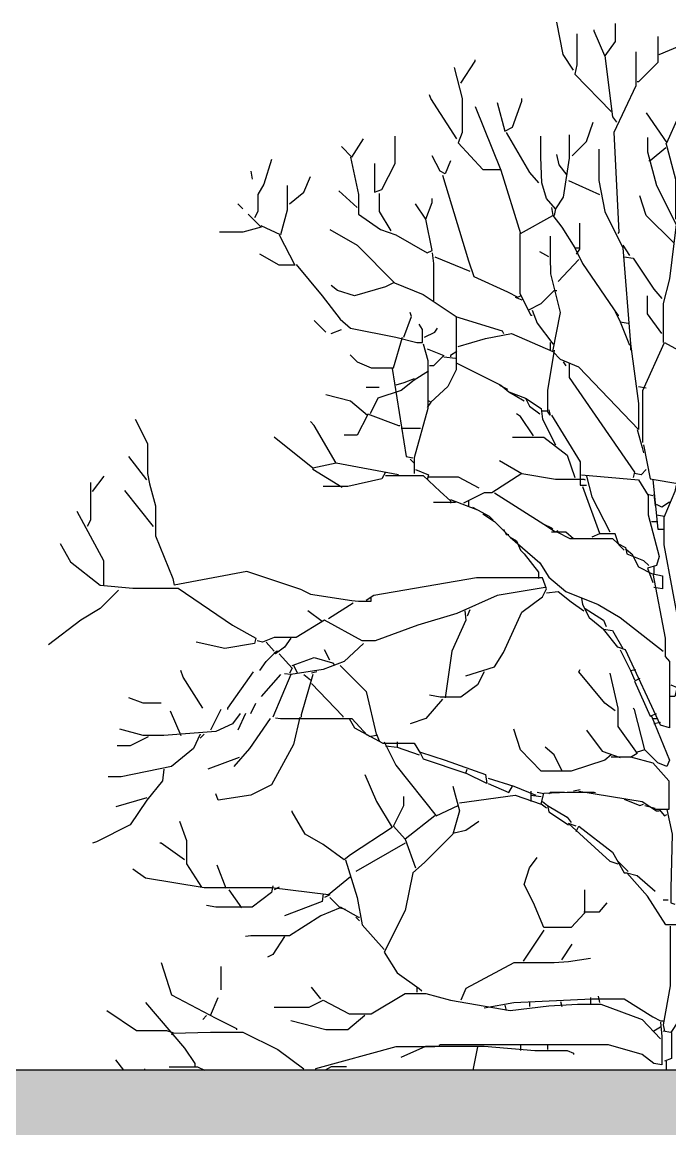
# Model space of a CAD drawing. Header units: centimetres. Extents: x -3096 to 17897, y -3131 to 15798.
# Drawn here: x 6519.1 to 6795.6, y 3648.3 to 4120.7 of the extents above; entities that cross this region are included whole.
import ezdxf

# ---------------------------------------------------------------- set-up
doc = ezdxf.new("R2010")
doc.units = ezdxf.units.CM
doc.layers.add('arredi', color=1, linetype='Continuous')
doc.layers.add('Riempimenti', color=4, linetype='Continuous')

msp = doc.modelspace()

# ---------------------------------------------------------------- hatches: boundary and pattern name
at = {"layer": 'Riempimenti', "transparency": 33554462}
h = msp.add_hatch(color=256, dxfattribs=at)
h.dxf.hatch_style = 1
h.paths.add_polyline_path([(6977.83, 3673.29), (6022.82, 3673.29), (6022.82, 3643.29), (6197.83, 3643.29), (6977.83, 3643.29)])
h.paths.add_polyline_path([(6977.83, 3393.29), (6197.83, 3393.29), (6169.8, 3393.29), (6169.8, 3373.29), (6977.83, 3373.29)])
h.paths.add_polyline_path([(6977.83, 3373.29), (6169.8, 3373.29), (6022.83, 3373.29), (6022.83, 3353.29), (6197.83, 3353.29), (6977.83, 3353.29)])
h.paths.add_polyline_path([(7637.83, 3673.29), (7037.83, 3673.29), (7037.83, 3643.29), (7637.83, 3643.29)])
h.paths.add_polyline_path([(7637.83, 3373.29), (7037.83, 3373.29), (7037.83, 3353.29), (7637.83, 3353.29)])

# ---------------------------------------------------------------- linework, layer by layer
msp.add_line((6977.83, 3673.29), (6022.82, 3673.29))
at = {"color": 84}
msp.add_lwpolyline([(6571.25, 3673.93), (6571.25, 3673.29)], dxfattribs=at)
at = {"layer": 'arredi'}
for points in [[(6754.51, 4100.26), (6750.09, 4106.9), (6747.32, 4120.74)], [(6772.23, 4120.19), (6772.23, 4112.44), (6767.8, 4106.35), (6763.37, 4116.87), (6763.37, 4117.42)], [(6755.9, 4115.76), (6755.9, 4102.47), (6755.07, 4098.6), (6770.57, 4082.54)], [(6790.5, 4114.65), (6790.5, 4103.58), (6782.2, 4095.27), (6781.64, 4095.27)], [(6791.06, 4106.9), (6801.58, 4111.33)], [(6767.8, 4106.35), (6771.12, 4080.33), (6772.78, 4078.11)], [(6781.09, 4108.01), (6781.09, 4093.61), (6771.68, 4073.68), (6773.89, 4031.05), (6773.34, 4030.5)], [(6703.58, 4101.36), (6706.9, 4088.08), (6706.9, 4073.68), (6705.24, 4069.25), (6715.76, 4057.9), (6723.51, 4057.9)], [(6706.34, 4094.72), (6712.44, 4104.13), (6712.44, 4104.69)], [(6704.68, 4070.91), (6693.61, 4088.08), (6693.06, 4089.74)], [(6721.85, 4086.42), (6725.17, 4074.23), (6728.49, 4075.9), (6732.37, 4086.97), (6732.37, 4088.08)], [(6712.44, 4084.75), (6723.51, 4057.62), (6731.81, 4030.5), (6745.66, 4038.25), (6749.53, 4033.26), (6755.07, 4024.4), (6756.73, 4024.4)], [(6785.52, 4081.99), (6794.38, 4069.25), (6799.36, 4080.33)], [(6753.96, 4063.72), (6760.05, 4069.81), (6762.82, 4078.11)], [(6725.72, 4073.68), (6735.69, 4056.52), (6739.56, 4052.09)], [(6752.58, 4072.57), (6752.58, 4062.61), (6750.09, 4046), (6746.76, 4041.01), (6742.89, 4045.44), (6740.95, 4052.09), (6740.53, 4063.16), (6740.53, 4072.02)], [(6655.41, 4067.59), (6659.84, 4063.16), (6664.82, 4070.91)], [(6669.53, 4060.39), (6669.53, 4048.21), (6672.57, 4049.32), (6678.38, 4060.39), (6678.38, 4072.02)], [(6786.07, 4071.47), (6786.07, 4065.38), (6789.95, 4050.98), (6798.25, 4034.37), (6795.49, 4011.12), (6792.72, 4000.6), (6792.72, 3983.99)], [(6793.83, 4069.25), (6797.98, 4053.75), (6797.98, 4036.59)], [(6659.28, 4063.16), (6662.61, 4047.11), (6662.61, 4038.8), (6672.02, 4032.16), (6678.66, 4029.94), (6691.95, 4022.19), (6694.17, 4023.3), (6691.4, 4036.59), (6694.17, 4043.78), (6694.17, 4045.44)], [(6701.92, 4061.5), (6699.7, 4055.96), (6697.49, 4057.07), (6694.17, 4063.72)], [(6765.31, 4066.48), (6765.31, 4053.2), (6767.8, 4039.91), (6775.55, 4024.4), (6778.88, 3983.43), (6782.2, 3957.96), (6782.2, 3946.89), (6756.73, 3973.47), (6748.98, 3976.79), (6745.66, 3980.11), (6748.98, 3996.72), (6744.82, 4013.33), (6744.69, 4020.53), (6744.69, 4029.39)], [(6751.75, 4055.41), (6748.42, 4059.84), (6747.32, 4064.27)], [(6793.83, 4067.04), (6787.18, 4061.5), (6786.63, 4061.5)], [(6625.51, 4062.05), (6622.19, 4051.53), (6619.7, 4047.11), (6619.7, 4039.91), (6618.31, 4037.14)], [(6616.65, 4057.07), (6617.21, 4053.75)], [(6633.26, 4043.23), (6639.35, 4048.21), (6642.12, 4054.86)], [(6698.59, 4055.41), (6709.67, 4018.87), (6711.88, 4012.22), (6726.28, 4005.58), (6730.71, 4003.37), (6731.81, 4003.92)], [(6632.15, 4050.98), (6632.15, 4040.46), (6629.39, 4029.94), (6621.08, 4033.82)], [(6752.3, 4053.2), (6765.59, 4047.11)], [(6662.05, 4041.57), (6654.3, 4048.77)], [(6671.46, 4047.66), (6671.46, 4039.91), (6676.45, 4031.6)], [(6797.15, 4026.62), (6785.52, 4038.25), (6782.75, 4046.55)], [(6611.12, 4043.23), (6613.33, 4041.01)], [(6691.4, 4036.59), (6686.97, 4043.23)], [(6745.1, 4041.57), (6745.66, 4038.25)], [(6746.76, 4041.01), (6746.21, 4038.25)], [(6615.54, 4038.8), (6621.08, 4033.26), (6613.33, 4031.05), (6603.36, 4031.05)], [(6757.01, 4034.92), (6757.01, 4023.85), (6755.62, 4021.64)], [(6650.43, 4032.16), (6662.05, 4025.51), (6678.11, 4009.46), (6690.29, 4004.47), (6704.41, 3995.06), (6704.41, 3972.36), (6700.81, 3965.16), (6693.61, 3958.52), (6692.5, 3959.07)], [(6731.54, 4030.5), (6731.54, 4005.03), (6735.14, 3997.83), (6740.67, 4000.6), (6746.21, 4006.13), (6747.32, 4006.13)], [(6628.83, 4029.94), (6635.48, 4016.93), (6628.83, 4016.93), (6620.53, 4021.64)], [(6775.55, 4025.51), (6778.32, 4021.08)], [(6694.17, 4022.19), (6694.72, 4017.76), (6694.72, 4001.7)], [(6744, 4020.53), (6740.12, 4022.74)], [(6755.07, 4024.4), (6758.39, 4017.76), (6773.34, 3995.61), (6773.89, 3995.61)], [(6636.03, 4017.21), (6647.1, 4003.92), (6654.85, 3993.95), (6659.28, 3990.08), (6678.66, 3986.2), (6687.52, 3983.99), (6690.01, 3983.99), (6690.01, 3989.52), (6688.63, 3991.74)], [(6695.27, 4020.53), (6710.22, 4014.44)], [(6756.73, 4019.42), (6747.87, 4010.01)], [(6776.11, 4020.53), (6779.98, 4019.98), (6788.84, 4006.69), (6792.16, 4002.81)], [(6677.56, 4009.46), (6674.23, 4007.79), (6660.95, 4003.92), (6653.75, 4006.13), (6650.98, 4008.35)], [(6729.6, 4003.37), (6732.37, 4002.26)], [(6792.16, 3987.86), (6786.07, 3996.17), (6786.07, 4003.92)], [(6735.14, 3997.83), (6736.24, 3995.61), (6736.8, 3995.61)], [(6736.8, 3997.83), (6739.01, 3992.29), (6745.66, 3983.43), (6746.21, 3983.43)], [(6772.23, 3997.28), (6774.45, 3992.85), (6778.32, 3982.88)], [(6648.76, 3988.42), (6643.78, 3993.4)], [(6681.98, 3986.2), (6685.31, 3995.06), (6684.75, 3996.72)], [(6704.13, 3995.06), (6724.06, 3988.97), (6724.62, 3987.86)], [(6774.45, 3992.85), (6777.77, 3992.29)], [(6650.98, 3987.86), (6655.41, 3989.52)], [(6690.84, 3986.2), (6695.27, 3988.42), (6696.38, 3990.08)], [(6705.24, 3982.33), (6716.87, 3985.65), (6727.94, 3987.86), (6745.66, 3980.11)], [(6659.14, 3978.73), (6662.05, 3975.68), (6668.14, 3973.19), (6677.56, 3973.19), (6681.43, 3986.2)], [(6690.29, 3983.43), (6692.23, 3976.24), (6692.23, 3955.75), (6686.41, 3934.71), (6686.41, 3928.07)], [(6744.55, 3983.99), (6744.55, 3980.67)], [(6778.88, 3983.43), (6778.88, 3980.67)], [(6784.14, 3941.35), (6784.14, 3963.5), (6793.27, 3983.99), (6824.83, 3966.82), (6825.94, 3964.06)], [(6691.95, 3981.22), (6699.15, 3978.45), (6694.72, 3974.02), (6693.06, 3974.02)], [(6704.68, 3980.11), (6701.92, 3978.45), (6701.92, 3977.9)], [(6746.21, 3980.67), (6743.44, 3963.5), (6743.44, 3954.64), (6740.67, 3954.64)], [(6699.15, 3977.9), (6704.13, 3977.34)], [(6704.68, 3975.13), (6723.51, 3965.72), (6726.83, 3962.95), (6734.03, 3960.18), (6735.69, 3956.86), (6740.12, 3953.54)], [(6750.09, 3975.68), (6751.19, 3974.02)], [(6752.58, 3975.13), (6752.58, 3969.04), (6780.54, 3928.62), (6779.98, 3926.41)], [(6692.5, 3971.81), (6686.41, 3967.93), (6680.88, 3963.5), (6670.91, 3960.18), (6667.59, 3953.54)], [(6677, 3972.91), (6683.09, 3935.26), (6685.86, 3934.71)], [(6665.93, 3964.89), (6671.46, 3964.89)], [(6686.41, 3968.48), (6681.98, 3966.82), (6678.66, 3965.72)], [(6722.95, 3965.72), (6726.28, 3964.06)], [(6782.2, 3965.16), (6785.52, 3964.61)], [(6648.76, 3961.84), (6659.28, 3959.07), (6666.48, 3952.98), (6662.05, 3944.4), (6656.51, 3944.4)], [(6726.83, 3962.95), (6729.6, 3961.29), (6733.48, 3959.07)], [(6734.03, 3960.18), (6740.67, 3955.75), (6741.23, 3951.32), (6746.76, 3940.25)], [(6693.61, 3958.52), (6691.95, 3956.3)], [(6744, 3955.2), (6744.55, 3952.98), (6743.44, 3954.64)], [(6567.38, 3951.32), (6572.63, 3940.8), (6572.63, 3928.07), (6573.46, 3923.64), (6575.96, 3914.23), (6575.96, 3901.49), (6583.43, 3883.22), (6583.99, 3880.45)], [(6653.19, 3932.5), (6643.78, 3948.55), (6642.12, 3950.21)], [(6666.48, 3953.54), (6679.77, 3948.55), (6680.32, 3948.55)], [(6737.35, 3944.12), (6731.81, 3952.43), (6730.15, 3953.54)], [(6745.1, 3952.98), (6757.28, 3933.05), (6757.28, 3923.08), (6760.05, 3923.08)], [(6680.88, 3947.45), (6689.18, 3947.45)], [(6781.64, 3946.89), (6783.86, 3939.14), (6784.41, 3936.93)], [(6643.23, 3930.28), (6626.62, 3943.57)], [(6728.49, 3943.57), (6741.78, 3943.57), (6751.75, 3935.82), (6755.07, 3926.41)], [(6784.41, 3940.25), (6787.18, 3925.85), (6799.92, 3923.64), (6800.47, 3923.64)], [(6572.36, 3925.3), (6564.61, 3935.26)], [(6679.77, 3927.51), (6653.19, 3932.5), (6643.23, 3930.28), (6643.23, 3929.73)], [(6684.75, 3934.16), (6686.41, 3932.5)], [(6722.95, 3933.6), (6732.37, 3928.07), (6719.63, 3919.76), (6716.31, 3919.76), (6707.45, 3915.33)], [(6549.1, 3920.32), (6554.09, 3926.96)], [(6655.66, 3922.13), (6643.23, 3929.73)], [(6674.23, 3928.62), (6672.57, 3925.85), (6658.18, 3922.53), (6647.54, 3922.53)], [(6674.23, 3927.24), (6690.29, 3927.24), (6697.49, 3920.32), (6701.92, 3916.44), (6701.92, 3915.33)], [(6686.97, 3929.73), (6692.5, 3927.51), (6691.95, 3925.3)], [(6692.5, 3926.68), (6705.24, 3926.68), (6714.1, 3921.98)], [(6732.37, 3928.07), (6746.76, 3925.58), (6758.94, 3925.58), (6759.5, 3925.3)], [(6757.84, 3927.51), (6782.2, 3925.3), (6786.35, 3918.65), (6786.35, 3910.35), (6791.06, 3892.63), (6789.95, 3888.76), (6786.07, 3887.65), (6788.29, 3881.56)], [(6760.05, 3926.96), (6762.27, 3918.1), (6770.02, 3903.15)], [(6785.52, 3929.73), (6783.31, 3927.51), (6780.54, 3928.07)], [(6548.27, 3924.19), (6548.27, 3908.13), (6546.89, 3905.37)], [(6758.39, 3922.53), (6765.59, 3902.6)], [(6788.29, 3925.3), (6790.5, 3904.26), (6792.72, 3904.26)], [(6798.25, 3923.08), (6797.7, 3920.32), (6792.99, 3909.24), (6792.99, 3897.62), (6800.19, 3859.41), (6800.19, 3843.91), (6804.9, 3845.02), (6815.97, 3856.37), (6822.06, 3856.37), (6819.85, 3838.37), (6810.99, 3816.78), (6807.11, 3821.21), (6806.56, 3824.53)], [(6575.13, 3905.37), (6562.95, 3920.87)], [(6701.92, 3916.99), (6713.54, 3912.56), (6718.53, 3909.8), (6720.19, 3908.13)], [(6720.74, 3919.76), (6741.78, 3906.47), (6745.1, 3904.81), (6745.66, 3904.26)], [(6786.07, 3919.21), (6788.29, 3918.65)], [(6788.84, 3919.21), (6789.39, 3914.23)], [(6542.46, 3912.01), (6553.81, 3890.97), (6553.81, 3880.45)], [(6704.13, 3915.61), (6694.72, 3915.61)], [(6709.67, 3916.44), (6709.67, 3914.23)], [(6711.33, 3913.67), (6713.54, 3912.56)], [(6795.49, 3915.89), (6792.16, 3913.67), (6789.95, 3914.78)], [(6715.76, 3910.9), (6720.74, 3907.58), (6727.39, 3900.94), (6740.12, 3889.86), (6744, 3883.77), (6751.19, 3877.68), (6765.03, 3872.15), (6774.45, 3866.61), (6792.72, 3852.21)], [(6787.73, 3907.58), (6789.95, 3907.58)], [(6789.95, 3910.35), (6793.27, 3909.8)], [(6724.62, 3904.26), (6725.72, 3902.04), (6726.83, 3902.04)], [(6741.78, 3906.47), (6746.76, 3903.15), (6747.87, 3903.71)], [(6745.1, 3903.15), (6751.19, 3903.15), (6754.51, 3900.38)], [(6747.32, 3903.15), (6752.85, 3900.38), (6771.12, 3900.38), (6773.34, 3898.17), (6776.66, 3896.51), (6777.22, 3893.74), (6784.41, 3890.97), (6786.63, 3888.76)], [(6535.26, 3898.17), (6539.69, 3890.42), (6552.43, 3880.45), (6566.27, 3879.07), (6585.65, 3879.07), (6608.9, 3863.29), (6618.87, 3857.75), (6618.31, 3855.54), (6605.58, 3853.32), (6593.4, 3856.09)], [(6727.39, 3900.94), (6730.15, 3899.28), (6731.81, 3895.4), (6733.48, 3893.74), (6739.56, 3885.99), (6739.56, 3883.22)], [(6776.11, 3895.4), (6773.89, 3897.62), (6772.23, 3902.32), (6765.59, 3902.32), (6762.27, 3900.94)], [(6776.66, 3895.95), (6779.43, 3893.74), (6782.2, 3888.2), (6787.73, 3885.43), (6792.44, 3884.33), (6792.44, 3878.79), (6788.84, 3879.34)], [(6638.44, 3878.42), (6614.99, 3886.27), (6583.99, 3880.45)], [(6788.29, 3885.43), (6793.55, 3857.75), (6793.55, 3850), (6795.49, 3847.79), (6795.49, 3819.55), (6791.61, 3820.66), (6776.66, 3852.77), (6773.34, 3853.88), (6767.25, 3861.63)], [(6788.84, 3888.2), (6788.84, 3885.43)], [(6742.33, 3879.34), (6721.85, 3876.02), (6704.68, 3868.27), (6688.07, 3863.29), (6669.8, 3856.64), (6664.27, 3856.64), (6648.21, 3865.5), (6636.03, 3858.03), (6626.62, 3858.03), (6621.63, 3856.09), (6619.42, 3856.64)], [(6708.56, 3841.69), (6720.74, 3845.57), (6724.62, 3851.66), (6732.37, 3868.82), (6741.23, 3875.47), (6742.89, 3878.79), (6741.23, 3883.5), (6712.99, 3883.5), (6669.25, 3876.02), (6665.93, 3873.81)], [(6560.18, 3878.24), (6552.43, 3870.49), (6544.12, 3865.5), (6530.28, 3854.98)], [(6638.44, 3878.42), (6642.12, 3876.58), (6659.84, 3873.81), (6662.61, 3873.53), (6668.14, 3873.53), (6668.14, 3875.47)], [(6742.89, 3877.13), (6747.87, 3877.68), (6753.41, 3873.25), (6758.94, 3869.38)], [(6757.84, 3874.91), (6758.39, 3872.15), (6761.16, 3866.61), (6767.25, 3861.63), (6771.12, 3861.07), (6775.55, 3853.32)], [(6647.1, 3864.95), (6641.01, 3869.38)], [(6660.39, 3872.7), (6649.87, 3866.06)], [(6708.01, 3869.38), (6708.56, 3865.5), (6702.47, 3852.21), (6699.7, 3832.28)], [(6710.22, 3869.93), (6709.11, 3867.16)], [(6759.5, 3870.49), (6767.25, 3865.5), (6768.36, 3862.73)], [(6623.29, 3856.09), (6626.62, 3852.21)], [(6633.82, 3857.75), (6631.05, 3853.88), (6627.17, 3851.11), (6626.62, 3851.66)], [(6664.82, 3855.54), (6656.51, 3847.79), (6647.66, 3844.46), (6633.82, 3842.25), (6631.05, 3842.58)], [(6620.53, 3843.91), (6623.29, 3847.79), (6627.73, 3852.21), (6628.83, 3852.21)], [(6628.83, 3851.11), (6634.37, 3845.02), (6633.26, 3842.8)], [(6650.43, 3848.34), (6648.21, 3852.77)], [(6774.45, 3852.77), (6778.88, 3843.91), (6781.09, 3844.46)], [(6634.37, 3846.12), (6643.78, 3849.45), (6651.53, 3847.23), (6652.64, 3846.12)], [(6634.92, 3846.12), (6636.58, 3842.8)], [(6654.85, 3846.12), (6665.93, 3835.05), (6670.36, 3816.23), (6667.04, 3815.67)], [(6596.17, 3827.85), (6587.86, 3841.14), (6586.75, 3843.91)], [(6617.76, 3843.36), (6606.68, 3827.85), (6606.68, 3827.3)], [(6629.39, 3842.25), (6621.08, 3832.84)], [(6633.82, 3842.25), (6626.06, 3823.98)], [(6643.23, 3842.25), (6638.24, 3825.08), (6638.24, 3823.98)], [(6639.35, 3842.25), (6642.12, 3840.03)], [(6644.89, 3843.36), (6642.67, 3842.8)], [(6716.31, 3843.36), (6713.54, 3837.82), (6706.34, 3832.56), (6697.49, 3832.56), (6693.06, 3833.39)], [(6772.23, 3826.75), (6767.8, 3830.07), (6756.73, 3843.36), (6757.28, 3844.46)], [(6770.02, 3842.8), (6773.34, 3827.85), (6773.34, 3820.1), (6781.64, 3808.47), (6778.88, 3806.81)], [(6778.88, 3843.91), (6780.54, 3840.03)], [(6642.67, 3838.37), (6655.96, 3824.53), (6655.96, 3823.98)], [(6782.75, 3840.59), (6780.54, 3839.48), (6787.18, 3824.53), (6789.95, 3825.64)], [(6796.04, 3837.82), (6798.81, 3836.71), (6797.7, 3832.84), (6795.49, 3832.84)], [(6578.45, 3830.07), (6570.7, 3830.07), (6564.61, 3832.28)], [(6698.59, 3831.73), (6691.4, 3823.42), (6684.75, 3821.21)], [(6603.92, 3827.3), (6599.49, 3818.44)], [(6616.65, 3825.64), (6618.87, 3830.07)], [(6787.73, 3824.53), (6795.49, 3805.71), (6794.38, 3802.94), (6790.5, 3804.6), (6784.97, 3810.14), (6780.54, 3827.3), (6779.98, 3827.85)], [(6612.22, 3825.64), (6608.9, 3821.21), (6601.7, 3817.89), (6579.56, 3816.23), (6570.7, 3816.23), (6560.73, 3818.99)], [(6582.32, 3826.75), (6586.75, 3816.23)], [(6637.69, 3823.98), (6634.92, 3812.35), (6625.51, 3795.19), (6616.65, 3790.76), (6602.81, 3788.54), (6601.7, 3791.31)], [(6624.96, 3823.42), (6616.1, 3810.69), (6609.45, 3802.94)], [(6614.44, 3825.64), (6611.12, 3818.44)], [(6627.17, 3823.78), (6629.39, 3823.42), (6659.84, 3823.42), (6666.48, 3816.23)], [(6658.73, 3823.42), (6660.95, 3819.55), (6673.12, 3812.9), (6686.41, 3812.9), (6689.18, 3808.47), (6690.29, 3806.26), (6708.56, 3800.17), (6709.11, 3801.83)], [(6788.29, 3823.42), (6790.5, 3823.42)], [(6770.57, 3807.92), (6767.8, 3805.71), (6753.41, 3801), (6740.67, 3801), (6731.81, 3810.14), (6729.05, 3818.99)], [(6760.05, 3818.44), (6766.7, 3809.58), (6774.45, 3806.81)], [(6791.61, 3821.76), (6788.84, 3821.21)], [(6595.06, 3816.78), (6592.29, 3810.69), (6582.88, 3802.94), (6561.29, 3798.51), (6555.75, 3798.51)], [(6572.91, 3815.67), (6565.16, 3811.8), (6559.62, 3811.8)], [(6596.72, 3816.78), (6595.06, 3815.12)], [(6670.36, 3816.78), (6671.46, 3814.01)], [(6673.68, 3813.46), (6678.66, 3803.49), (6695.83, 3781.9), (6705.24, 3786.33)], [(6679.22, 3813.46), (6679.22, 3811.24)], [(6674.23, 3811.8), (6679.22, 3811.24), (6688.63, 3807.92)], [(6689.18, 3809.03), (6699.7, 3805.71), (6716.87, 3799.62), (6717.42, 3795.74), (6708.56, 3800.17)], [(6749.53, 3801.28), (6746.21, 3807.92), (6742.33, 3811.24)], [(6784.97, 3810.14), (6781.64, 3809.03)], [(6611.67, 3806.81), (6598.38, 3801.83)], [(6770.57, 3807.09), (6778.88, 3807.09), (6788.29, 3804.6), (6795.21, 3796.85), (6795.21, 3784.67), (6788.84, 3784.67)], [(6579.56, 3801.83), (6579, 3796.85), (6572.36, 3788.54), (6565.16, 3778.02), (6550.77, 3770.83), (6549.1, 3770.27)], [(6665.37, 3799.62), (6670.36, 3787.99), (6677, 3776.92), (6659.28, 3765.29), (6656.51, 3763.07), (6647.66, 3769.72), (6639.9, 3774.15), (6634.37, 3783.56), (6634.37, 3784.11)], [(6703.02, 3794.63), (6705.79, 3784.11), (6703.02, 3774.15), (6690.84, 3761.97), (6685.86, 3757.54), (6682.54, 3741.48), (6673.68, 3723.76), (6679.22, 3714.91), (6688.63, 3708.26), (6689.73, 3707.15)], [(6717.97, 3797.96), (6729.05, 3794.63), (6738.46, 3790.76)], [(6717.97, 3795.74), (6726.83, 3791.86), (6728.49, 3794.63)], [(6572.36, 3789.65), (6559.07, 3785.77)], [(6695.27, 3781.9), (6682.54, 3771.93), (6677.56, 3777.47), (6681.98, 3786.33), (6681.98, 3790.2)], [(6705.79, 3787.44), (6729.6, 3790.76), (6740.67, 3786.88)], [(6736.24, 3792.42), (6736.24, 3787.99)], [(6736.24, 3790.76), (6740.67, 3790.2)], [(6741.78, 3791.31), (6739.01, 3791.86)], [(6742.89, 3785.22), (6740.67, 3786.88), (6741.78, 3791.59), (6751.75, 3792), (6763.37, 3792), (6763.93, 3791.86)], [(6750.64, 3791.86), (6744.55, 3791.86), (6744, 3791.31)], [(6757.28, 3792.97), (6754.51, 3792.42)], [(6756.73, 3792.42), (6783.86, 3787.99), (6789.95, 3784.11), (6791.06, 3784.11)], [(6776.11, 3789.1), (6782.75, 3786.33), (6784.41, 3786.88)], [(6741.23, 3787.99), (6743.44, 3786.33), (6744, 3783.56), (6752.3, 3778.02)], [(6743.44, 3786.33), (6751.75, 3781.35), (6753.41, 3779.13)], [(6784.97, 3786.33), (6789.39, 3785.22)], [(6791.06, 3784.67), (6793.27, 3781.9), (6794.38, 3782.45)], [(6794.38, 3784.67), (6796.59, 3774.15), (6796.04, 3750.89), (6796.04, 3744.8), (6797.7, 3744.25)], [(6586.2, 3779.68), (6589.24, 3771.38), (6589.24, 3761.41), (6595.61, 3751.45)], [(6703.58, 3774.7), (6708.56, 3775.81), (6714.1, 3779.68)], [(6755.62, 3777.47), (6752.3, 3778.58), (6770.02, 3762.52), (6773.34, 3761.41)], [(6755.62, 3775.25), (6756.73, 3777.47), (6771.12, 3766.4), (6776.11, 3757.54), (6777.22, 3757.54)], [(6588.41, 3763.07), (6578.45, 3770.27), (6577.9, 3770.27)], [(6682.54, 3770.27), (6661.5, 3758.09)], [(6682.54, 3771.93), (6686.97, 3759.75)], [(6606.13, 3750.89), (6602.26, 3760.86)], [(6657.07, 3763.07), (6662.05, 3747.02), (6664.27, 3735.39), (6673.68, 3724.87)], [(6759.22, 3750.34), (6759.22, 3740.37), (6753.41, 3734.28), (6741.78, 3734.28), (6737.35, 3744.8), (6733.48, 3752.55), (6735.69, 3759.75), (6739.01, 3764.18)], [(6773.34, 3762.52), (6777.77, 3758.09)], [(6659.28, 3755.88), (6649.87, 3748.13), (6625.51, 3751.17), (6596.72, 3751.17), (6571.8, 3755.32), (6566.27, 3759.2)], [(6799.36, 3735.39), (6793.83, 3735.39), (6786.07, 3747.57), (6777.22, 3757.54), (6781.64, 3756.43), (6789.39, 3749.79)], [(6626.06, 3752), (6625.51, 3749.23), (6617.21, 3742.87), (6601.7, 3742.87), (6597.83, 3743.7)], [(6628.83, 3751.45), (6626.62, 3750.34)], [(6607.24, 3750.34), (6612.78, 3742.59)], [(6650.43, 3747.02), (6654.85, 3742.59), (6646.55, 3739.27), (6633.26, 3730.68), (6616.65, 3730.68), (6614.44, 3730.41)], [(6647.66, 3748.68), (6647.1, 3745.36), (6631.05, 3739.27)], [(6650.43, 3748.13), (6648.21, 3747.02)], [(6654.85, 3743.14), (6662.61, 3738.71), (6663.16, 3738.71)], [(6654.85, 3742.59), (6657.07, 3742.03)], [(6758.94, 3740.93), (6765.59, 3740.93), (6768.91, 3744.8)], [(6794.93, 3745.91), (6792.72, 3745.91)], [(6661.5, 3738.71), (6663.16, 3737.05)], [(6741.78, 3733.18), (6732.92, 3719.89)], [(6795.76, 3734.84), (6795.76, 3709.37), (6792.72, 3692.76), (6793.27, 3689.99)], [(6631.05, 3730.41), (6626.06, 3722.66), (6623.85, 3721.55)], [(6749.53, 3720.44), (6753.96, 3727.09)], [(6578.45, 3719.33), (6582.88, 3705.49), (6601.7, 3695.53), (6610.56, 3691.1), (6610.56, 3690.54)], [(6761.71, 3721), (6752.3, 3719.61), (6746.21, 3719.2), (6729.05, 3719.2), (6708.56, 3708.26), (6706.34, 3703.28)], [(6603.92, 3717.67), (6603.92, 3707.71)], [(6646.55, 3703.83), (6642.67, 3708.81)], [(6687.52, 3708.81), (6687.52, 3706.6)], [(6599.49, 3696.63), (6602.81, 3704.39)], [(6626.62, 3700.23), (6641.57, 3700.23), (6647.66, 3703.28), (6658.73, 3697.46), (6668.14, 3697.46), (6682.54, 3706.05), (6691.4, 3706.05), (6701.92, 3703.28), (6727.39, 3698.85), (6744, 3700.79), (6756.17, 3701.48), (6766.14, 3701.48), (6783.86, 3694.97), (6791.61, 3686.67)], [(6761.71, 3704.39), (6761.71, 3701.62)], [(6765.03, 3704.94), (6765.59, 3702.17)], [(6571.8, 3702.17), (6588.41, 3682.79), (6592.84, 3676.15), (6592.84, 3675.04)], [(6716.31, 3699.96), (6729.05, 3702.17), (6762.27, 3703.83), (6776.11, 3703.83), (6788.29, 3696.08), (6791.61, 3694.42), (6792.72, 3694.42)], [(6725.17, 3701.06), (6725.72, 3698.85)], [(6735.69, 3702.72), (6735.69, 3700.51)], [(6748.98, 3702.72), (6749.53, 3700.51)], [(6555.19, 3698.85), (6567.93, 3690.27), (6580.66, 3690.27), (6583.43, 3689.44), (6582.88, 3688.33)], [(6597.83, 3696.63), (6596.17, 3694.97)], [(6665.37, 3696.63), (6658.18, 3690.54), (6648.76, 3690.54), (6633.82, 3694.42)], [(6791.61, 3693.87), (6792.16, 3687.78), (6792.16, 3675.59), (6788.84, 3676.15), (6783.86, 3680.02), (6769.46, 3684.18), (6697.49, 3684.18), (6696.93, 3683.9)], [(6791.61, 3691.65), (6788.84, 3689.99)], [(6799.36, 3694.42), (6796.04, 3689.44), (6792.72, 3689.99)], [(6583.43, 3689.16), (6599.49, 3689.58), (6613.33, 3689.58), (6628.28, 3682.24), (6639.35, 3673.93)], [(6796.32, 3689.44), (6796.32, 3678.36), (6793.27, 3677.26)], [(6695.27, 3683.35), (6678.66, 3683.35), (6644.34, 3673.93), (6644.25, 3673.29)], [(6680.88, 3678.92), (6691.4, 3683.62), (6716.31, 3683.62), (6737.9, 3681.69), (6751.75, 3681.69), (6754.51, 3680.58), (6754.51, 3680.02)], [(6713.54, 3683.35), (6711.53, 3673.29)], [(6731.81, 3683.9), (6731.81, 3681.69)], [(6743.44, 3684.45), (6743.44, 3682.24)], [(6562.54, 3673.29), (6559.07, 3677.81)], [(6794.1, 3677.26), (6794.1, 3673.29)], [(6581.77, 3674.76), (6593.95, 3674.76), (6596.89, 3673.29)], [(6657.62, 3674.76), (6650.98, 3674.76), (6648.49, 3673.29)]]:
    msp.add_lwpolyline(points, dxfattribs=at)

doc.saveas('drawing.dxf')
